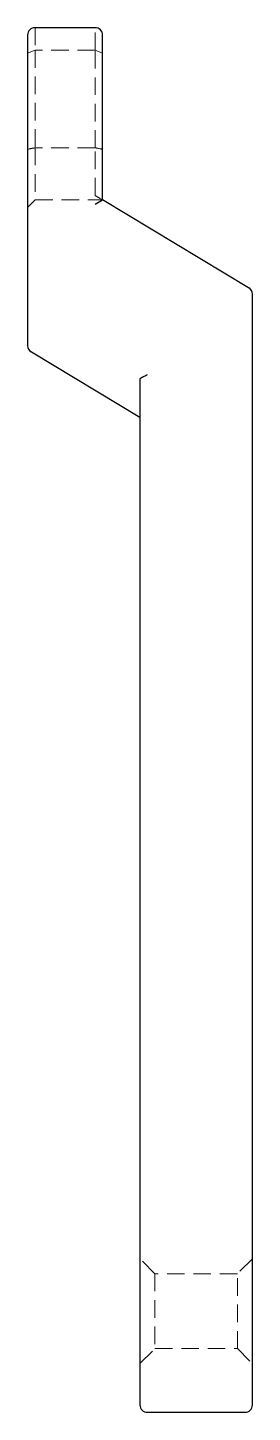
# Model space of a CAD drawing. Header units: millimetres. Extents: x 72 to 231, y 7 to 166.
# Drawn here: x 214.9 to 231.1, y 7 to 107 of the extents above.
import ezdxf

# ---------------------------------------------------------------- set-up
doc = ezdxf.new("R2010")
doc.units = ezdxf.units.MM
doc.linetypes.add('HIDDEN', pattern=[1.905, 1.27, -0.635])

msp = doc.modelspace()

# ---------------------------------------------------------------- linework, layer by layer
at = {"color": 7, "linetype": 'Continuous', "lineweight": 25}
for p, q in [((219.76, 107), (215.43, 107)), ((214.89, 106.46), (214.89, 87.83)), ((220.3, 94.56), (220.3, 106.46)), ((219.76, 94.25), (220.3, 94.56)), ((230.84, 88.22), (220.3, 94.56)), ((214.89, 87.83), (214.89, 84.05)), ((231.11, 7.54), (231.11, 87.76)), ((215.16, 83.59), (223, 78.88)), ((223, 81.6), (223, 7.54)), ((223.54, 7), (230.57, 7))]:
    msp.add_line(p, q, dxfattribs=at)
at = {"color": 7, "linetype": 'HIDDEN', "lineweight": 18}
for p, q in [((215.43, 107), (215.43, 105.38)), ((219.76, 105.38), (219.76, 107)), ((215.43, 105.38), (214.89, 105.15)), ((215.43, 105.38), (215.43, 98.33)), ((219.76, 105.38), (215.43, 105.38)), ((220.3, 105.15), (219.76, 105.38)), ((219.76, 98.33), (219.76, 105.38)), ((215.43, 98.33), (215.43, 94.56)), ((219.76, 98.33), (215.43, 98.33)), ((219.76, 94.88), (219.76, 98.33)), ((214.89, 94.02), (215.43, 94.56)), ((215.43, 94.56), (220.3, 94.56)), ((224.08, 17.01), (223, 18.09)), ((231.11, 18.09), (230.03, 17.01)), ((224.08, 17.01), (224.08, 11.6)), ((230.03, 17.01), (224.08, 17.01)), ((230.03, 11.6), (230.03, 17.01)), ((223, 10.52), (224.08, 11.6)), ((224.08, 11.6), (230.03, 11.6)), ((230.03, 11.6), (231.11, 10.52))]:
    msp.add_line(p, q, dxfattribs=at)
at = {"color": 7, "linetype": 'Continuous', "lineweight": 25}
for centre, start, end in [((215.43, 106.46), 90, 180), ((219.76, 106.46), 0, 90), ((230.57, 87.76), 0, 59), ((215.43, 84.05), 180, 239), ((223.54, 7.54), 180, 270), ((230.57, 7.54), 270, 0)]:
    msp.add_arc(centre, 0.54, start, end, dxfattribs=at)
at = {"color": 7, "linetype": 'HIDDEN', "lineweight": 18}
for points in [[(214.89, 98.22), (215.07, 98.26), (215.25, 98.29), (215.43, 98.33)], [(220.3, 98.22), (220.12, 98.26), (219.94, 98.29), (219.76, 98.33)], [(220.3, 94.56), (220.09, 94.68), (219.91, 94.79), (219.76, 94.88)]]:
    msp.add_open_spline(points, degree=3, dxfattribs=at)
at = {"color": 7, "linetype": 'Continuous', "lineweight": 25}
msp.add_open_spline([(223.05, 81.7), (223.02, 81.68), (223, 81.64), (223, 81.6)], degree=3, dxfattribs=at)
msp.add_open_spline([(223.05, 81.7), (223.06, 81.7), (223.08, 81.71), (223.11, 81.73), (223.15, 81.75), (223.2, 81.78), (223.27, 81.81), (223.38, 81.87), (223.48, 81.92), (223.54, 81.95)], degree=3, knots=[0, 0, 0, 0, 0.09048, 0.1855, 0.28527, 0.38991, 0.49955, 0.70818, 1, 1, 1, 1], dxfattribs=at)

doc.saveas('drawing.dxf')
